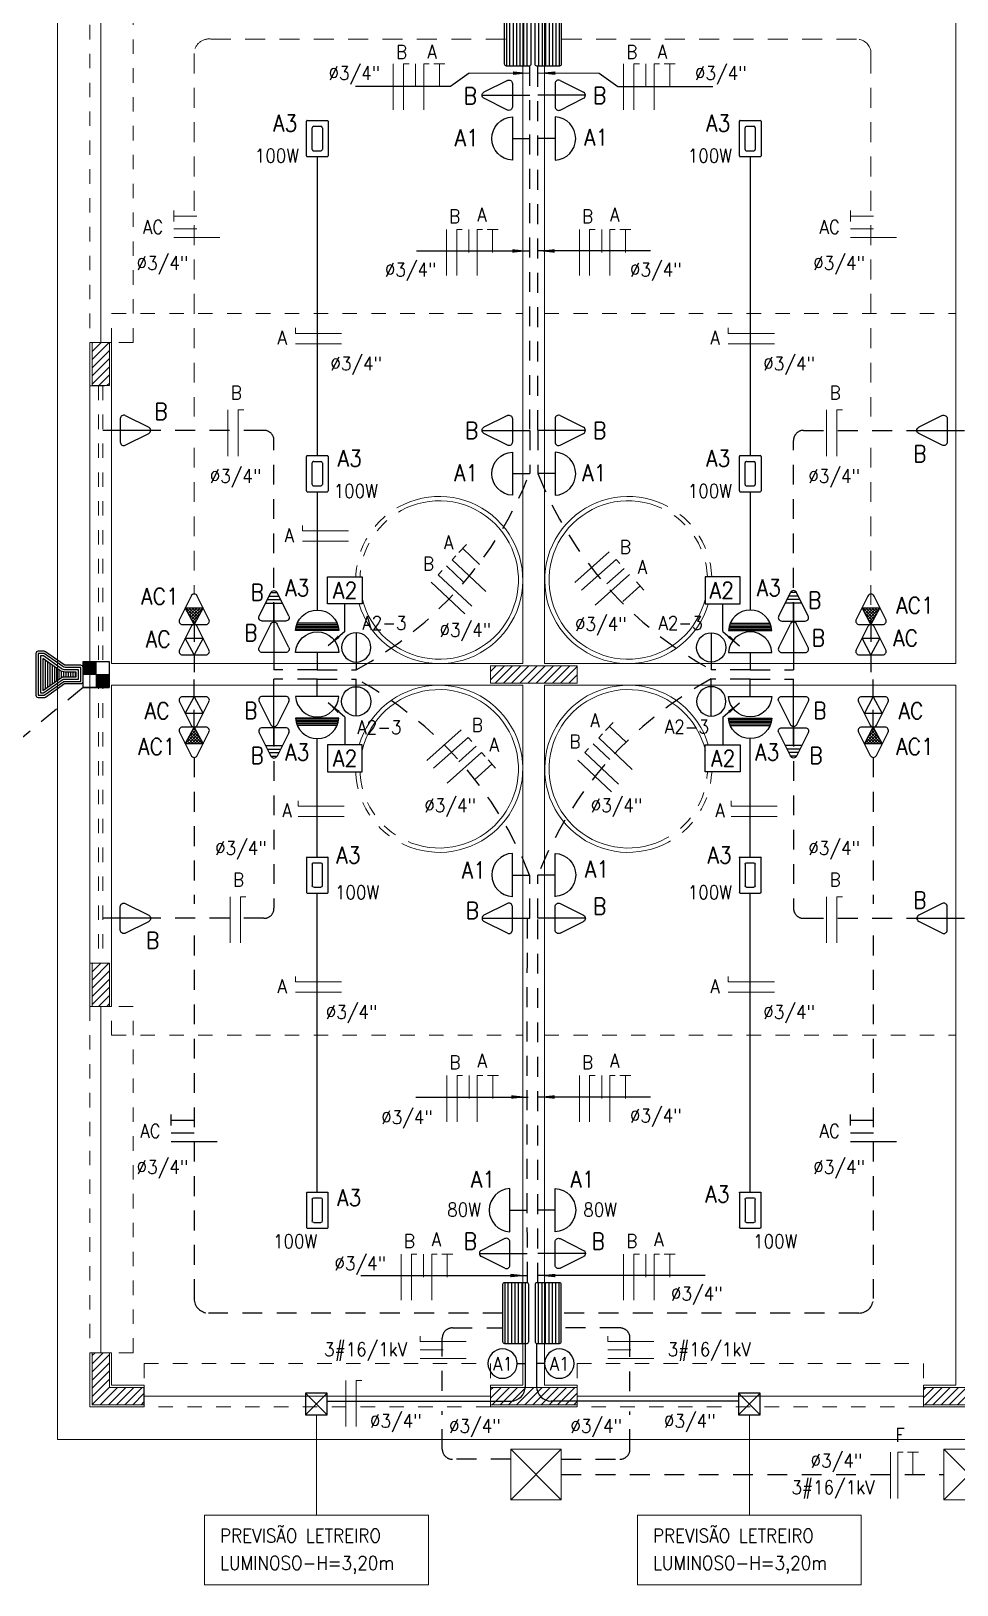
# Model space of a CAD drawing. Header units: inches. Extents: x -0.6 to 46.5, y 585.3 to 612.1.
# Drawn here: x 6.62 to 13.04, y 592.31 to 603.08 of the extents above; entities that cross this region are included whole.
import ezdxf

# ---------------------------------------------------------------- set-up
doc = ezdxf.new("R2010")
doc.units = ezdxf.units.IN
doc.header["$LTSCALE"] = 0.2
doc.header["$MEASUREMENT"] = 0
doc.linetypes.add('ELETRICO', pattern=[0.87, 0.69, -0.18])
doc.linetypes.add('HIDDEN', pattern=[0.375, 0.25, -0.125])
doc.layers.get('0').update_dxf_attribs({"lineweight": 0})
for name, color, linetype in [('ABC', 7, 'Continuous'), ('APISO', 134, 'ELETRICO'), ('ARRETO', 6, 'Continuous'), ('ATETO', 134, 'Continuous'), ('C', 7, 'Continuous'), ('Circuitos', 1, 'Continuous'), ('HATCH', 3, 'Continuous'), ('I', 7, 'Continuous'), ('L', 7, 'Continuous'), ('O', 7, 'Continuous'), ('texto-fiacao', 7, 'Continuous')]:
    doc.layers.add(name, color=color, linetype=linetype)
for name, color, linetype, lineweight in [('ABERTURAS', 5, 'HIDDEN', 0), ('PAREDES', 30, 'Continuous', 0), ('PISOS', 4, 'Continuous', 0)]:
    doc.layers.add(name, color=color, linetype=linetype, lineweight=lineweight)
doc.styles.add('ROMANSP', font='romans.shx', dxfattribs={"width": 0.9})
pattern_1 = [(45, (11.47801, 76.999498), (-0.0282842712, 0.0282842712), [])]

# ---------------------------------------------------------------- blocks, each defined once
blk = doc.blocks.new('*O10')
at = {"layer": 'ABERTURAS', "color": 3, "linetype": 'Continuous', "lineweight": 0}
blk.add_line((-0.075, 0.975), (-0.075, -1.425), dxfattribs=at)
at = {"layer": 'ABERTURAS', "color": 3, "linetype": 'HIDDEN', "lineweight": 0}
blk.add_lwpolyline([(-0.15, 0.975), (-0.15, -1.425), (0.15, -1.425), (0.15, 0.975)], close=True, dxfattribs=at)
blk = doc.blocks.new('*O11')
at = {"layer": 'ABERTURAS', "color": 3, "linetype": 'Continuous', "lineweight": 0}
blk.add_line((-0.075, 1.425), (-0.075, -0.975), dxfattribs=at)
at = {"layer": 'ABERTURAS', "color": 3, "linetype": 'HIDDEN', "lineweight": 0}
blk.add_lwpolyline([(-0.15, 1.425), (-0.15, -0.975), (0.15, -0.975), (0.15, 1.425)], close=True, dxfattribs=at)
blk = doc.blocks.new('*O14')
at = {"layer": 'ABERTURAS', "color": 3, "linetype": 'Continuous', "lineweight": 0}
blk.add_line((1.2, -0.075), (-1.2, -0.075), dxfattribs=at)
at = {"layer": 'ABERTURAS', "color": 3, "linetype": 'HIDDEN', "lineweight": 0}
blk.add_lwpolyline([(1.2, -0.15), (-1.2, -0.15), (-1.2, 0.15), (1.2, 0.15)], close=True, dxfattribs=at)
blk = doc.blocks.new('*O15')
at = {"layer": 'ABERTURAS', "color": 3, "linetype": 'Continuous', "lineweight": 0}
blk.add_line((1.2, -0.075), (-1.2, -0.075), dxfattribs=at)
at = {"layer": 'ABERTURAS', "color": 3, "linetype": 'HIDDEN', "lineweight": 0}
blk.add_lwpolyline([(1.2, -0.15), (-1.2, -0.15), (-1.2, 0.15), (1.2, 0.15)], close=True, dxfattribs=at)
blk = doc.blocks.new('I-D')
at = {"color": 20}
blk.add_line((0, 17), (0, 0), dxfattribs=at)
blk.add_circle((0, 8.5), 8.5, dxfattribs=at)
blk = doc.blocks.new('SETA')
at = {"color": 6}
blk.add_lwpolyline([(0, 0, 0, 2, 0), (9.69, 0, 2, 2, 0)], format="xyseb", dxfattribs=at)
blk = doc.blocks.new('O-ARAND3')
at = {"color": 20}
for p, q in [((-11.86, 9.61), (11.89, 9.61)), ((-11.51, 10.53), (11.54, 10.53)), ((-12.48, 6.26), (12.52, 6.26)), ((-12.43, 6.99), (12.46, 6.99)), ((-12.31, 7.92), (12.32, 7.92)), ((-12.12, 8.68), (12.16, 8.68))]:
    blk.add_line(p, q, dxfattribs=at)
blk.add_arc((0.02, 5.64), 12.52, 2.86598, 177.13402, dxfattribs=at)
blk = doc.blocks.new('O-ARAND')
at = {"color": 20}
for p, q in [((-12.5, 5), (12.5, 5)), ((0, 5), (0, -5))]:
    blk.add_line(p, q, dxfattribs=at)
blk.add_arc((0.02, 4.38), 12.5, 2.86598, 177.13402, dxfattribs=at)
blk = doc.blocks.new('O-2P20')
at = {"color": 20}
for p, q in [((-8.55, 7.89), (-1.79, 21.42)), ((0, 22.53), (0, 5)), ((8.55, 7.89), (1.79, 21.42)), ((-6.76, 5), (6.76, 5)), ((0, 5), (0, -5))]:
    blk.add_line(p, q, dxfattribs=at)
for centre, start, end in [((0, 20.53), 26.56505, 153.43495), ((-6.76, 7), 153.43495, 270), ((6.76, 7), 270, 26.56505)]:
    blk.add_arc(centre, 2, start, end, dxfattribs=at)
blk = doc.blocks.new('O-2P170')
at = {"color": 20}
for p, q in [((-8.55, 7.89), (-1.79, 21.42)), ((2.81, 19.37), (-2.81, 19.37)), ((1.81, 21.37), (-1.81, 21.37)), ((8.55, 7.89), (1.79, 21.42)), ((4.81, 15.37), (-4.81, 15.37)), ((3.81, 17.37), (-3.81, 17.37)), ((0, 15.37), (0, -5)), ((-6.76, 5), (6.76, 5))]:
    blk.add_line(p, q, dxfattribs=at)
for centre, start, end in [((0, 20.53), 26.56505, 153.43495), ((-6.76, 7), 153.43495, 270), ((6.76, 7), 270, 26.56505)]:
    blk.add_arc(centre, 2, start, end, dxfattribs=at)
blk = doc.blocks.new('O-COND-H')
at = {"color": 20}
for p, q in [((-10.41, -5.83), (-10.41, 5.83)), ((-10, 6.25), (10, 6.25)), ((10.41, -5.83), (10.41, 5.83)), ((10, -6.25), (-10, -6.25))]:
    blk.add_line(p, q, dxfattribs=at)
at = {"color": 7}
for p, q in [((-7.08, -2.08), (-7.08, 2.08)), ((-6.25, 2.92), (6.25, 2.92)), ((7.08, -2.08), (7.08, 2.08)), ((6.25, -2.92), (-6.25, -2.92))]:
    blk.add_line(p, q, dxfattribs=at)
at = {"color": 20}
for centre, start, end in [((-10, 5.83), 89.99998, 179.99998), ((10, 5.83), 359.99998, 89.99998), ((-10, -5.83), 179.99998, 269.99998), ((10, -5.83), 269.99998, 359.99998)]:
    blk.add_arc(centre, 0.416, start, end, dxfattribs=at)
at = {"color": 7}
for centre, start, end in [((-6.25, 2.08), 89.99998, 179.99998), ((6.25, 2.08), 0.00002, 89.99998), ((-6.25, -2.08), 179.99998, 269.99998), ((6.25, -2.08), 269.99998, 0.00002)]:
    blk.add_arc(centre, 0.833, start, end, dxfattribs=at)
blk = doc.blocks.new('CX-CD')
at = {"color": 20}
for p, q in [((-17.48, 5.87), (17.48, 5.87)), ((-17.48, 4), (17.48, 4)), ((-17.48, 2), (17.48, 2)), ((-17.48, 0), (17.48, 0)), ((-17.48, -2), (17.48, -2)), ((-17.48, -4), (17.48, -4)), ((-17.48, -6), (17.48, -6))]:
    blk.add_line(p, q, dxfattribs=at)
blk.add_lwpolyline([(-17.48, -7.06), (-17.48, 6.06, -0.414214), (-16.48, 7.06), (16.48, 7.06, -0.414214), (17.48, 6.06), (17.48, -7.06, -0.414214), (16.48, -8.06), (-16.48, -8.06, -0.414214)], format="xyb", close=True, dxfattribs=at)
at = {"color": 1, "style": 'ROMANSP', "flags": 3}
blk.add_attdef('CX', (61.88, -3.2), '', height=11.3, dxfattribs=at)
blk = doc.blocks.new('CX-2X4')
at = {"color": 5}
for p, q in [((6.2475, -6.2475), (-6.2475, 6.2475)), ((-6.2475, -6.2475), (6.2475, 6.2475))]:
    blk.add_line(p, q, dxfattribs=at)
at = {"color": 20}
for p, q in [((-6.2475, 6.2475), (6.2475, 6.2475)), ((-6.2475, -6.2475), (-6.2475, 6.2475)), ((6.2475, 6.2475), (6.2475, -6.2475)), ((6.2475, -6.2475), (-6.2475, -6.2475))]:
    blk.add_line(p, q, dxfattribs=at)
blk = doc.blocks.new('I-S')
at = {"color": 20}
blk.add_circle((0, 8.5), 8.5, dxfattribs=at)
blk = doc.blocks.new('CP-30')
at = {"lineweight": 0}
for p, q in [((-17.5, 17.5), (17.5, -17.5)), ((-17.5, -17.5), (17.5, 17.5))]:
    blk.add_line(p, q, dxfattribs=at)
at = {"color": 5, "lineweight": 0}
blk.add_lwpolyline([(-17.5, -17.5), (-17.5, 17.5), (17.5, 17.5), (17.5, -17.5)], close=True, dxfattribs=at)
blk = doc.blocks.new('L-F5068')
at = {"color": 20}
blk.add_lwpolyline([(6.4, 12.8), (6.4, 1.6, -0.414214), (4.8, 0), (-4.8, 0, -0.414214), (-6.4, 1.6), (-6.4, 12.3, 0.153705), (-6.7, 13.2), (-15.7, 26.1, -0.153705), (-16, 27), (-16, 31.1, -0.414214), (-14.4, 32.7), (14.4, 32.7, -0.414214), (16, 31.1), (16, 27, -0.153705), (15.7, 26.1), (6.4, 12.8)], format="xyb", dxfattribs=at)
for points in [[(4.8, 13.3), (4.8, 1.6, -0.414214), (4.8, 1.6), (-4.8, 1.6, -0.414214), (-4.8, 1.6), (-4.8, 12.3, 0.153705), (-5.4, 14.1), (-14.4, 27, -0.153705), (-14.4, 27), (-14.4, 31.1, -0.414214), (-14.4, 31.1), (14.4, 31.1, -0.414214), (14.4, 31.1), (14.4, 27, -0.153705), (14.4, 27)], [(3.2, 13.8), (3.2, 3.2), (-3.2, 3.2), (-3.2, 12.3, 0.153705), (-4.1, 15.1), (-12.8, 27.5), (-12.8, 29.5), (12.8, 29.5), (12.8, 27.5)], [(1.6, 14.3), (1.6, 4.8), (-1.6, 4.8), (-1.6, 12.3, 0.153705), (-2.8, 16), (-11.1, 27.9), (11.1, 27.9)]]:
    blk.add_lwpolyline(points, format="xyb", close=True, dxfattribs=at)
for points in [[(-10, 26.3), (10, 26.3)], [(-8.9, 24.7), (8.9, 24.7)], [(-7.8, 23.1), (7.8, 23.1)], [(-6.6, 21.5), (6.6, 21.5)], [(-5.5, 19.9), (5.5, 19.9)], [(-4.4, 18.3), (4.4, 18.3)], [(-3.3, 16.7), (3.3, 16.7)], [(-2.3, 15.1), (2.2, 15.1)], [(-1.7, 13.5), (1.6, 13.5)], [(-1.6, 11.9), (1.6, 11.9)], [(-1.6, 10.3), (1.6, 10.3)], [(-1.6, 8.7), (1.6, 8.7)], [(-1.6, 7.1), (1.6, 7.1)], [(-1.6, 5.5), (1.6, 5.5)]]:
    blk.add_lwpolyline(points, dxfattribs=at)
blk = doc.blocks.new('CX-4X4')
at = {"color": 20}
for p, q in [((-7.5, 0), (-7.5, 15)), ((-7.5, 15), (7.5, 15)), ((7.5, 15), (7.5, 0)), ((7.5, 0), (7.5, 15)), ((7.5, 0), (-7.5, 0))]:
    blk.add_line(p, q, dxfattribs=at)
for points in [[(7.27, 7.22), (7.27, 14.72), (-0.23, 7.22), (7.27, 7.22)], [(-0.23, 7.22), (7.27, 7.22), (3.52, 10.97), (7.27, 14.72)], [(-0.23, 7.22), (-0.23, 14.72), (3.52, 10.97), (7.27, 14.72)], [(-7.22, 7.78), (-7.22, 0.28), (0.28, 7.78), (-7.22, 7.78)], [(0.28, 7.78), (-7.22, 7.78), (-3.47, 4.03), (-7.22, 0.28)], [(0.28, 7.78), (0.28, 0.28), (-3.47, 4.03), (-7.22, 0.28)]]:
    blk.add_solid(points)
blk = doc.blocks.new('O-AC20')
at = {"color": 20}
blk.add_line((0, 5), (0, -5), dxfattribs=at)
blk.add_lwpolyline([(6.76, 5, 0.557537), (8.55, 7.89), (1.79, 21.42, 0.618034), (-1.79, 21.42), (-8.55, 7.89, 0.557537), (-6.76, 5)], format="xyb", close=True, dxfattribs=at)
at = {"layer": 'O', "color": 20}
blk.add_lwpolyline([(0, 5), (-5.17, 14.66), (5.17, 14.66)], close=True, dxfattribs=at)
blk = doc.blocks.new('*X45')
at = {"color": 0}
for p, q in [((1683.55, 1517.88), (1677.07, 1524.36)), ((1677.19, 1523.4), (1678.15, 1524.36)), ((1677.81, 1522.25), (1679.92, 1524.36)), ((1682.93, 1516.73), (1678.26, 1521.39)), ((1678.42, 1521.09), (1681.69, 1524.36)), ((1684.17, 1519.03), (1678.84, 1524.36)), ((1679.04, 1519.94), (1683.46, 1524.36)), ((1679.66, 1518.79), (1685.22, 1524.36)), ((1680.27, 1517.64), (1686.99, 1524.36)), ((1682.32, 1515.57), (1680.3, 1517.59)), ((1684.78, 1520.18), (1680.6, 1524.36)), ((1680.89, 1516.49), (1685.01, 1520.61)), ((1681.51, 1515.34), (1682.98, 1516.81)), ((1685.4, 1521.33), (1682.37, 1524.36)), ((1686.01, 1522.48), (1684.14, 1524.36)), ((1686.63, 1523.63), (1685.91, 1524.36))]:
    blk.add_line(p, q, dxfattribs=at)
blk = doc.blocks.new('O-AC170')
at = {"color": 20}
blk.add_line((0, 5), (0, -5), dxfattribs=at)
blk.add_lwpolyline([(6.76, 5, 0.557537), (8.55, 7.89), (1.79, 21.42, 0.618034), (-1.79, 21.42), (-8.55, 7.89, 0.557537), (-6.76, 5)], format="xyb", close=True, dxfattribs=at)
at = {"layer": 'O', "color": 20}
blk.add_lwpolyline([(0, 5), (-5.17, 14.66), (5.17, 14.66)], close=True, dxfattribs=at)
at = {"layer": 'O'}
blk.add_blockref('*X45', (-1681.85, -1509.7), dxfattribs=at)

msp = doc.modelspace()

# ---------------------------------------------------------------- hatches: boundary and pattern name
at = {"layer": 'HATCH', "linetype": 'Continuous', "lineweight": 0}
h = msp.add_hatch(dxfattribs=at)
h.set_pattern_fill('_USER', color=256, scale=0.04, angle=45, style=0, pattern_type=0)
h.set_pattern_definition(pattern_1)
h.paths.add_polyline_path([(7.043, 600.92), (7.043, 600.621), (7.163, 600.621), (7.163, 600.92)])
h.dxf.unprotected_set("ltscale", 0)
h = msp.add_hatch(dxfattribs=at)
h.set_pattern_fill('_USER', color=256, scale=0.04, angle=45, style=0, pattern_type=0)
h.set_pattern_definition(pattern_1)
h.paths.add_polyline_path([(9.803, 598.68), (10.403, 598.68), (10.403, 598.56), (9.803, 598.56)])
h.dxf.unprotected_set("ltscale", 0)
h = msp.add_hatch(dxfattribs=at)
h.set_pattern_fill('_USER', color=256, scale=0.04, angle=45, style=0, pattern_type=0)
h.set_pattern_definition(pattern_1)
h.paths.add_polyline_path([(7.043, 596.32), (7.043, 596.619), (7.163, 596.619), (7.163, 596.32)])
h.dxf.unprotected_set("ltscale", 0)
h = msp.add_hatch(dxfattribs=at)
h.set_pattern_fill('_USER', color=256, scale=0.04, angle=45, style=0, pattern_type=0)
h.set_pattern_definition(pattern_1)
h.paths.add_polyline_path([(7.402, 593.56), (7.043, 593.56), (7.043, 593.92), (7.163, 593.92), (7.163, 593.68), (7.402, 593.68)])
h.dxf.unprotected_set("ltscale", 0)
h = msp.add_hatch(dxfattribs=at)
h.set_pattern_fill('_USER', color=256, scale=0.04, angle=45, style=0, pattern_type=0)
h.set_pattern_definition(pattern_1)
h.paths.add_polyline_path([(9.803, 593.56), (10.403, 593.56), (10.403, 593.68), (9.803, 593.68)])
h.dxf.unprotected_set("ltscale", 0)
h = msp.add_hatch(dxfattribs=at)
h.set_pattern_fill('_USER', color=256, scale=0.04, angle=45, style=0, pattern_type=0)
h.set_pattern_definition(pattern_1)
h.paths.add_polyline_path([(12.803, 593.56), (13.403, 593.56), (13.403, 593.68), (12.803, 593.68)])
h.dxf.unprotected_set("ltscale", 0)

# ---------------------------------------------------------------- linework, layer by layer
at = {"linetype": 'Continuous', "lineweight": 0}
for points in [[(7.043, 600.92), (7.043, 600.621), (7.163, 600.621), (7.163, 600.92)], [(9.803, 598.68), (10.403, 598.68), (10.403, 598.56), (9.803, 598.56)], [(7.043, 596.32), (7.043, 596.619), (7.163, 596.619), (7.163, 596.32)], [(7.402, 593.56), (7.043, 593.56), (7.043, 593.92), (7.163, 593.92), (7.163, 593.68), (7.402, 593.68)], [(9.803, 593.56), (10.403, 593.56), (10.403, 593.68), (9.803, 593.68)], [(12.803, 593.56), (13.403, 593.56), (13.403, 593.68), (12.803, 593.68)]]:
    msp.add_lwpolyline(points, close=True, dxfattribs=at).dxf.unprotected_set("ltscale", 0)
at = {"layer": 'ABERTURAS', "linetype": 'HIDDEN', "lineweight": 0}
for p, q in [((7.028, 600.62), (7.178, 600.62)), ((7.088, 600.62), (7.088, 596.62)), ((7.118, 600.62), (7.118, 596.62)), ((7.028, 596.62), (7.178, 596.62))]:
    msp.add_line(p, q, dxfattribs=at)
at = {"layer": 'APISO', "lineweight": 0}
for p, q in [((9.908, 603.022), (7.867, 603.022)), ((12.34, 603.022), (10.298, 603.022)), ((7.75, 602.922), (7.75, 600.408)), ((12.44, 602.922), (12.44, 600.408)), ((7.75, 600.191), (7.75, 599.176)), ((12.44, 600.191), (12.44, 598.966))]:
    msp.add_line(p, q, dxfattribs=at)
at = {"layer": 'APISO'}
for p, q in [((10.075, 600.311), (10.075, 600.011)), ((10.131, 600.311), (10.131, 600.011)), ((8.873, 598.705), (8.873, 598.652)), ((11.333, 598.705), (11.333, 598.652)), ((8.603, 598.652), (8.303, 598.652)), ((8.603, 598.652), (8.873, 598.652)), ((11.603, 598.652), (11.333, 598.652)), ((11.603, 598.652), (11.903, 598.652)), ((8.603, 598.588), (8.303, 598.588)), ((8.603, 598.588), (8.873, 598.588)), ((8.873, 598.535), (8.873, 598.588)), ((11.603, 598.588), (11.333, 598.588)), ((11.333, 598.535), (11.333, 598.588)), ((11.603, 598.588), (11.903, 598.588)), ((7.75, 598.045), (7.75, 597.03)), ((12.456, 598.045), (12.456, 597.03)), ((10.075, 596.93), (10.075, 597.23)), ((10.131, 596.93), (10.131, 597.23)), ((7.75, 596.81), (7.75, 594.295)), ((12.456, 596.81), (12.456, 594.295)), ((9.888, 594.195), (7.85, 594.195)), ((12.356, 594.195), (10.294, 594.195)), ((10.294, 593.077), (12.944, 593.077))]:
    msp.add_line(p, q, dxfattribs=at)
for points in [[(8.303, 598.983), (8.303, 600.241, 0.414214), (8.233, 600.311), (7.448, 600.311)], [(11.903, 598.983), (11.903, 600.241, -0.414214), (11.973, 600.311), (12.758, 600.311)], [(8.303, 598.258), (8.303, 597, -0.414214), (8.233, 596.93), (7.448, 596.93)], [(11.903, 598.258), (11.903, 597, 0.414214), (11.973, 596.93), (12.758, 596.93)], [(9.469, 593.656), (9.469, 594.022, -0.414214), (9.539, 594.092), (9.888, 594.092)], [(10.77, 593.653), (10.77, 594.022, 0.414214), (10.7, 594.092), (10.294, 594.092)], [(9.944, 593.182), (9.539, 593.182, -0.414214), (9.469, 593.252), (9.469, 593.516, -0.414214)], [(10.294, 593.182), (10.7, 593.182, 0.414214), (10.77, 593.252), (10.77, 593.513, 0.414214)]]:
    msp.add_lwpolyline(points, format="xyb", dxfattribs=at)
msp.add_lwpolyline([(6.98, 598.53), (4.204, 596.24)], dxfattribs=at)
at = {"layer": 'APISO', "lineweight": 0}
for centre, radius, start, end in [((7.852, 602.921), 0.102, 81.8724, 179.5941), ((12.34, 602.922), 0.1, 360, 90)]:
    msp.add_arc(centre, radius, start, end, dxfattribs=at)
at = {"layer": 'APISO'}
for centre, radius, start, end in [((1652.172, 601.574), 1642.098, 179.95596, 180.04404), ((-1631.966, 601.574), 1642.098, 359.95596, 0.04404), ((7.602, 600.987), 2.658, 298.5567, 338.4639), ((12.604, 600.987), 2.658, 201.5361, 241.4433), ((7.602, 596.254), 2.658, 21.5361, 61.4433), ((12.604, 596.254), 2.658, 118.5567, 158.4639), ((1652.154, 595.667), 1642.098, 179.95596, 180.04404), ((-1631.966, 595.667), 1642.098, 359.95596, 0.04404), ((7.85, 594.295), 0.1, 180, 270), ((12.356, 594.295), 0.1, 270, 0)]:
    msp.add_arc(centre, radius, start, end, dxfattribs=at)
at = {"layer": 'ARRETO'}
for p, q in [((9.526, 602.694), (8.868, 602.694)), ((9.656, 602.786), (9.526, 602.694)), ((10.556, 602.786), (10.686, 602.694)), ((10.686, 602.694), (11.343, 602.694)), ((9.291, 601.554), (10.071, 601.554)), ((10.911, 601.554), (10.131, 601.554)), ((8.793, 598.918), (8.793, 599.108)), ((11.413, 598.918), (11.413, 599.108)), ((8.793, 598.918), (8.678, 598.818)), ((11.413, 598.918), (11.529, 598.818)), ((8.793, 598.323), (8.678, 598.423)), ((11.413, 598.323), (11.529, 598.423)), ((8.793, 598.323), (8.793, 598.133)), ((11.413, 598.323), (11.413, 598.133)), ((9.285, 595.692), (10.064, 595.692)), ((10.911, 595.692), (10.131, 595.692)), ((8.904, 594.455), (10.058, 594.455)), ((11.291, 594.455), (10.137, 594.455))]:
    msp.add_line(p, q, dxfattribs=at)
at = {"layer": 'ARRETO', "lineweight": 0}
for p, q in [((9.656, 602.786), (10.075, 602.786)), ((10.556, 602.786), (10.137, 602.786)), ((8.597, 593.49), (8.597, 592.795)), ((11.597, 593.49), (11.597, 592.795))]:
    msp.add_line(p, q, dxfattribs=at)
at = {"layer": 'ARRETO'}
for points in [[(8.914, 599.297), (8.914, 599.108), (8.673, 599.108), (8.673, 599.297)], [(11.292, 599.297), (11.292, 599.108), (11.533, 599.108), (11.533, 599.297)], [(8.914, 597.944), (8.914, 598.133), (8.673, 598.133), (8.673, 597.944)], [(11.292, 597.944), (11.292, 598.133), (11.533, 598.133), (11.533, 597.944)]]:
    msp.add_lwpolyline(points, close=True, dxfattribs=at)
at = {"layer": 'ARRETO', "lineweight": 0}
for points in [[(7.821, 592.311), (7.821, 592.795), (9.373, 592.795), (9.373, 592.311)], [(10.821, 592.311), (10.821, 592.795), (12.373, 592.795), (12.373, 592.311)]]:
    msp.add_lwpolyline(points, close=True, dxfattribs=at)
at = {"layer": 'ATETO'}
for p, q in [((10.044, 593.986), (10.044, 593.685)), ((10.123, 593.986), (10.123, 593.685)), ((8.672, 593.585), (9.944, 593.585)), ((11.522, 593.585), (10.223, 593.585))]:
    msp.add_line(p, q, dxfattribs=at)
for points in [[(8.603, 602.208), (8.603, 600.136)], [(11.603, 602.208), (11.603, 600.136)], [(8.603, 599.886), (8.603, 599.066)], [(11.603, 599.886), (11.603, 599.066)], [(8.603, 597.355), (8.603, 598.175)], [(11.603, 597.355), (11.603, 598.175)], [(8.603, 595.033), (8.603, 597.105)], [(11.603, 595.033), (11.603, 597.105)], [(9.989, 593.845), (10.044, 593.845)], [(10.178, 593.845), (10.123, 593.845)]]:
    msp.add_lwpolyline(points, dxfattribs=at)
for centre, start, end in [((9.944, 593.685), 270, 0), ((10.223, 593.685), 180, 270)]:
    msp.add_arc(centre, 0.1, start, end, dxfattribs=at)
at = {"layer": 'Circuitos', "lineweight": 0}
for p, q in [((9.129, 602.851), (9.129, 602.531)), ((9.201, 602.851), (9.239, 602.851)), ((9.201, 602.851), (9.201, 602.531)), ((9.284, 602.851), (9.284, 602.691)), ((9.341, 602.851), (9.379, 602.851)), ((9.341, 602.851), (9.341, 602.531)), ((9.411, 602.851), (9.487, 602.851)), ((9.449, 602.851), (9.449, 602.691)), ((10.725, 602.851), (10.725, 602.531)), ((10.797, 602.851), (10.797, 602.531)), ((10.797, 602.851), (10.835, 602.851)), ((10.88, 602.851), (10.88, 602.691)), ((10.937, 602.851), (10.975, 602.851)), ((10.937, 602.851), (10.937, 602.531)), ((11.006, 602.851), (11.083, 602.851)), ((11.045, 602.851), (11.045, 602.691)), ((7.608, 601.757), (7.608, 601.834)), ((12.297, 601.757), (12.297, 601.834)), ((7.608, 601.795), (7.768, 601.795)), ((12.297, 601.795), (12.457, 601.795)), ((7.608, 601.707), (7.768, 601.707)), ((7.608, 601.647), (7.928, 601.647)), ((9.499, 601.703), (9.499, 601.383)), ((9.57, 601.703), (9.608, 601.703)), ((9.57, 601.703), (9.57, 601.383)), ((9.654, 601.703), (9.654, 601.543)), ((9.71, 601.703), (9.748, 601.703)), ((9.71, 601.703), (9.71, 601.383)), ((9.78, 601.703), (9.856, 601.703)), ((9.818, 601.703), (9.818, 601.543)), ((10.419, 601.703), (10.419, 601.383)), ((10.49, 601.703), (10.528, 601.703)), ((10.49, 601.703), (10.49, 601.383)), ((10.574, 601.703), (10.574, 601.543)), ((10.63, 601.703), (10.668, 601.703)), ((10.63, 601.703), (10.63, 601.383)), ((10.7, 601.703), (10.776, 601.703)), ((10.738, 601.703), (10.738, 601.543)), ((12.297, 601.707), (12.457, 601.707)), ((12.297, 601.647), (12.617, 601.647)), ((8.451, 600.982), (8.451, 601.021)), ((8.451, 600.982), (8.771, 600.982)), ((11.451, 600.982), (11.451, 601.021)), ((11.451, 600.982), (11.771, 600.982)), ((8.451, 600.911), (8.771, 600.911)), ((11.451, 600.911), (11.771, 600.911)), ((7.984, 600.453), (7.984, 600.133)), ((8.055, 600.453), (8.093, 600.453)), ((8.055, 600.453), (8.055, 600.133)), ((12.132, 600.453), (12.132, 600.133)), ((12.204, 600.453), (12.204, 600.133)), ((12.204, 600.453), (12.242, 600.453)), ((8.5, 599.614), (8.5, 599.652)), ((8.5, 599.614), (8.82, 599.614)), ((8.5, 599.543), (8.82, 599.543)), ((9.585, 599.464), (9.637, 599.519)), ((9.611, 599.492), (9.728, 599.382)), ((10.626, 599.47), (10.388, 599.257)), ((9.499, 599.372), (9.615, 599.262)), ((9.537, 599.413), (9.563, 599.441)), ((9.537, 599.413), (9.771, 599.194)), ((10.674, 599.417), (10.435, 599.204)), ((10.73, 599.355), (10.61, 599.248)), ((10.674, 599.417), (10.699, 599.389)), ((9.393, 599.259), (9.626, 599.04)), ((9.441, 599.311), (9.468, 599.339)), ((9.441, 599.311), (9.675, 599.092)), ((10.767, 599.313), (10.529, 599.099)), ((10.814, 599.261), (10.865, 599.204)), ((10.839, 599.232), (10.72, 599.126)), ((10.6, 598.231), (10.653, 598.287)), ((9.6, 598.237), (9.362, 598.024)), ((9.648, 598.184), (9.409, 597.971)), ((9.648, 598.184), (9.673, 598.156)), ((10.553, 598.18), (10.579, 598.208)), ((10.553, 598.18), (10.786, 597.961)), ((10.627, 598.259), (10.743, 598.15)), ((9.741, 598.08), (9.503, 597.867)), ((9.704, 598.122), (9.584, 598.015)), ((9.741, 598.08), (9.767, 598.051)), ((10.457, 598.078), (10.483, 598.106)), ((10.457, 598.078), (10.69, 597.859)), ((10.514, 598.139), (10.631, 598.03)), ((9.813, 597.999), (9.694, 597.893)), ((9.788, 598.028), (9.839, 597.971)), ((10.408, 598.026), (10.641, 597.807)), ((8.47, 597.707), (8.47, 597.745)), ((11.47, 597.707), (11.47, 597.745)), ((8.47, 597.707), (8.79, 597.707)), ((8.47, 597.636), (8.79, 597.636)), ((11.47, 597.707), (11.79, 597.707)), ((11.47, 597.636), (11.79, 597.636)), ((7.999, 597.08), (7.999, 596.76)), ((8.07, 597.08), (8.07, 596.76)), ((8.07, 597.08), (8.108, 597.08)), ((12.132, 597.08), (12.132, 596.76)), ((12.204, 597.08), (12.204, 596.76)), ((12.204, 597.08), (12.242, 597.08)), ((8.451, 596.489), (8.451, 596.527)), ((8.451, 596.489), (8.771, 596.489)), ((11.451, 596.489), (11.451, 596.527)), ((11.451, 596.489), (11.771, 596.489)), ((8.451, 596.418), (8.771, 596.418)), ((11.451, 596.418), (11.771, 596.418)), ((9.501, 595.841), (9.501, 595.521)), ((9.572, 595.841), (9.61, 595.841)), ((9.572, 595.841), (9.572, 595.521)), ((9.656, 595.841), (9.656, 595.681)), ((9.712, 595.841), (9.75, 595.841)), ((9.712, 595.841), (9.712, 595.521)), ((9.782, 595.841), (9.858, 595.841)), ((9.82, 595.841), (9.82, 595.681)), ((10.419, 595.841), (10.419, 595.521)), ((10.49, 595.841), (10.49, 595.521)), ((10.49, 595.841), (10.528, 595.841)), ((10.574, 595.841), (10.574, 595.681)), ((10.63, 595.841), (10.63, 595.521)), ((10.63, 595.841), (10.668, 595.841)), ((10.7, 595.841), (10.776, 595.841)), ((10.738, 595.841), (10.738, 595.681)), ((9.184, 594.604), (9.184, 594.284)), ((9.256, 594.604), (9.256, 594.284)), ((9.256, 594.604), (9.294, 594.604)), ((9.339, 594.604), (9.339, 594.444)), ((9.396, 594.604), (9.434, 594.604)), ((9.396, 594.604), (9.396, 594.284)), ((9.466, 594.604), (9.542, 594.604)), ((9.504, 594.604), (9.504, 594.444)), ((10.725, 594.604), (10.725, 594.284)), ((10.797, 594.604), (10.835, 594.604)), ((10.797, 594.604), (10.797, 594.284)), ((10.88, 594.604), (10.88, 594.444)), ((10.937, 594.604), (10.975, 594.604)), ((10.937, 594.604), (10.937, 594.284)), ((11.006, 594.604), (11.083, 594.604)), ((11.045, 594.604), (11.045, 594.444)), ((9.315, 593.997), (9.315, 594.035)), ((9.315, 593.997), (9.635, 593.997)), ((10.616, 593.997), (10.616, 594.035)), ((10.616, 593.997), (10.936, 593.997)), ((9.315, 593.94), (9.475, 593.94)), ((9.315, 593.881), (9.635, 593.881)), ((10.616, 593.94), (10.776, 593.94)), ((10.616, 593.881), (10.936, 593.881)), ((8.801, 593.728), (8.801, 593.408)), ((8.873, 593.728), (8.873, 593.408)), ((8.873, 593.728), (8.911, 593.728)), ((12.575, 593.231), (12.575, 592.911)), ((12.626, 593.231), (12.626, 592.911)), ((12.626, 593.231), (12.664, 593.231)), ((12.693, 593.231), (12.769, 593.231)), ((12.731, 593.231), (12.731, 593.071))]:
    msp.add_line(p, q, dxfattribs=at)
at = {"layer": 'Circuitos'}
for p, q in [((7.59, 595.494), (7.59, 595.57)), ((7.59, 595.532), (7.75, 595.532)), ((12.297, 595.494), (12.297, 595.57)), ((12.297, 595.532), (12.457, 595.532)), ((7.59, 595.444), (7.75, 595.444)), ((7.59, 595.384), (7.91, 595.384)), ((12.297, 595.444), (12.457, 595.444)), ((12.297, 595.384), (12.617, 595.384))]:
    msp.add_line(p, q, dxfattribs=at)
at = {"layer": 'PAREDES', "lineweight": 0}
for p, q in [((10.028, 603.545), (10.028, 598.695)), ((10.178, 603.545), (10.178, 598.695)), ((13.028, 603.545), (13.028, 598.695)), ((7.178, 598.695), (10.028, 598.695)), ((10.178, 598.695), (13.028, 598.695)), ((7.178, 598.545), (10.028, 598.545)), ((10.028, 598.545), (10.028, 593.695)), ((10.178, 598.545), (10.178, 593.695)), ((10.178, 598.545), (13.028, 598.545)), ((13.028, 598.545), (13.028, 593.695)), ((7.028, 593.92), (7.028, 593.545)), ((7.028, 593.92), (7.178, 593.92)), ((7.178, 593.92), (7.178, 593.695)), ((7.178, 593.695), (7.403, 593.695)), ((7.403, 593.545), (7.403, 593.695)), ((9.803, 593.545), (9.803, 593.695)), ((9.803, 593.695), (10.028, 593.695)), ((10.403, 593.695), (10.178, 593.695)), ((10.403, 593.545), (10.403, 593.695)), ((12.803, 593.545), (12.803, 593.695)), ((13.028, 593.695), (12.803, 593.695)), ((7.028, 593.545), (7.403, 593.545)), ((10.403, 593.545), (9.803, 593.545)), ((13.403, 593.545), (12.803, 593.545))]:
    msp.add_line(p, q, dxfattribs=at)
at = {"layer": 'PAREDES', "linetype": 'HIDDEN', "lineweight": 0}
for p, q in [((7.178, 600.92), (7.178, 601.12)), ((7.178, 601.12), (10.028, 601.12)), ((10.178, 601.12), (13.028, 601.12)), ((9.448, 598.695), (8.869, 598.695)), ((10.758, 598.695), (11.337, 598.695)), ((9.448, 598.545), (8.869, 598.545)), ((10.758, 598.545), (11.337, 598.545)), ((7.178, 596.12), (7.178, 596.32)), ((7.178, 596.12), (10.028, 596.12)), ((10.178, 596.12), (13.028, 596.12))]:
    msp.add_line(p, q, dxfattribs=at)
at = {"layer": 'PAREDES', "linetype": 'Continuous', "lineweight": 0}
for p, q in [((7.028, 600.92), (7.178, 600.92)), ((7.028, 600.92), (7.028, 596.32)), ((7.178, 600.92), (7.178, 598.695)), ((7.178, 598.545), (7.178, 596.32)), ((7.178, 596.32), (7.028, 596.32))]:
    msp.add_line(p, q, dxfattribs=at)
at = {"layer": 'PAREDES', "linetype": 'HIDDEN', "lineweight": 0}
for centre, radius, start, end in [((9.448, 599.274), 0.579, 110.4894, 176.0143), ((9.448, 599.274), 0.549, 110.3786, 175.7967), ((10.758, 599.274), 0.549, 2.3827, 69.6214), ((10.758, 599.274), 0.579, 2.2596, 69.5106), ((9.448, 597.966), 0.579, 183.9857, 249.5106), ((9.448, 597.966), 0.549, 184.2033, 249.6214), ((10.758, 597.966), 0.549, 290.3786, 355.7967), ((10.758, 597.966), 0.579, 290.4894, 356.0143)]:
    msp.add_arc(centre, radius, start, end, dxfattribs=at)
at = {"layer": 'PAREDES', "linetype": 'Continuous', "lineweight": 0}
for centre, radius, start, end in [((9.448, 599.274), 0.579, 196.6837, 110.4894), ((9.448, 599.274), 0.549, 193.3336, 110.3786), ((10.758, 599.274), 0.579, 69.5106, 343.3163), ((10.758, 599.274), 0.549, 69.6214, 346.6664), ((9.448, 599.274), 0.579, 176.0143, 177.7404), ((9.448, 599.274), 0.549, 175.7967, 177.6173), ((9.448, 597.966), 0.579, 249.5106, 163.3163), ((9.448, 597.966), 0.549, 249.6214, 166.6664), ((10.758, 597.966), 0.579, 16.6837, 290.4894), ((10.758, 597.966), 0.549, 13.3336, 290.3786), ((9.448, 597.966), 0.579, 182.2596, 183.9857), ((9.448, 597.966), 0.549, 182.3827, 184.2033), ((10.758, 597.966), 0.549, 355.7967, 357.6173), ((10.758, 597.966), 0.579, 356.0143, 357.7404)]:
    msp.add_arc(centre, radius, start, end, dxfattribs=at)
at = {"layer": 'PISOS', "linetype": 'Continuous', "lineweight": 0}
msp.add_lwpolyline([(6.803, 593.32), (19.403, 593.32), (19.403, 603.92), (6.803, 603.92)], close=True, dxfattribs=at)

# ---------------------------------------------------------------- block references
at = {"layer": 'ABERTURAS', "linetype": 'HIDDEN', "lineweight": 0}
for name, p in [('*O10', (7.178, 602.345)), ('*O14', (8.603, 593.695)), ('*O15', (11.603, 593.695))]:
    msp.add_blockref(name, p, dxfattribs=at)
at = {"layer": 'ABERTURAS', "color": 5, "linetype": 'HIDDEN', "lineweight": 0}
msp.add_blockref('*O11', (7.178, 594.895), dxfattribs=at)
at = {"layer": 'C'}
for name, p, xscale, yscale, zscale, rotation in [('CX-CD', (9.986, 603.045), 0.01199999999999818, 0.01199999999999818, 0.012, 90), ('CX-CD', (10.209, 603.045), 0.01199999999999818, 0.01199999999999818, 0.012, 270), ('CX-4X4', (6.98, 598.62), 0.01199999999999818, 0.01199999999999818, 0.012, 270), ('CX-CD', (9.972, 594.195), -0.01199999999999818, 0.01199999999999818, 0.012, 90), ('CX-CD', (10.209, 594.195), -0.01199999999999818, 0.01199999999999818, 0.012, 270), ('CX-2X4', (8.597, 593.565), -0.01199999999999818, 0.01199999999999818, 0.012, 180), ('CX-2X4', (11.597, 593.565), -0.01199999999999818, 0.01199999999999818, 0.012, 180), ('CP-30', (10.119, 593.077), -0.01, 0.01, 0.01, 180), ('CP-30', (13.119, 593.077), -0.01, 0.01, 0.01, 180)]:
    msp.add_blockref(name, p, dxfattribs=dict(at, xscale=xscale, yscale=yscale, zscale=zscale, rotation=rotation))
at = {"layer": 'I', "yscale": 0.01199999999999818, "zscale": 0.012}
for p, xscale in [((8.873, 598.705), -0.01199999999999818), ((11.333, 598.705), 0.01199999999999818)]:
    msp.add_blockref('I-D', p, dxfattribs=dict(at, xscale=xscale))
for name, p, xscale, rotation in [('I-D', (8.873, 598.535), 0.01199999999999818, 180), ('I-D', (11.333, 598.535), -0.01199999999999818, 180), ('I-S', (9.785, 593.845), -0.01199999999999818, 270), ('I-S', (10.178, 593.845), -0.01199999999999818, 270)]:
    msp.add_blockref(name, p, dxfattribs=dict(at, xscale=xscale, rotation=rotation))
at = {"layer": 'L', "xscale": -0.01, "yscale": 0.01, "zscale": 0.01, "rotation": 90}
msp.add_blockref('L-F5068', (6.98, 598.62), dxfattribs=at)
at = {"layer": 'O', "yscale": 0.01199999999999818, "zscale": 0.012}
for name, p, xscale, rotation in [('O-2P20', (10.015, 602.633), -0.01199999999999818, 90), ('O-2P20', (10.191, 602.633), 0.01199999999999818, 270), ('O-ARAND', (10.015, 602.333), -0.01199999999999818, 90), ('O-ARAND', (10.191, 602.333), 0.01199999999999818, 270), ('O-COND-H', (8.603, 602.333), 0.01199999999999818, 270), ('O-COND-H', (11.603, 602.333), 0.01199999999999818, 270), ('O-2P20', (7.178, 600.311), 0.01199999999999818, 270), ('O-2P20', (10.015, 600.311), -0.01199999999999818, 90), ('O-2P20', (10.191, 600.311), 0.01199999999999818, 270), ('O-2P20', (13.028, 600.311), -0.01199999999999818, 90), ('O-COND-H', (8.603, 600.011), 0.01199999999999818, 270), ('O-ARAND', (10.015, 600.011), -0.01199999999999818, 90), ('O-ARAND', (10.191, 600.011), 0.01199999999999818, 270), ('O-COND-H', (11.603, 600.011), 0.01199999999999818, 270), ('O-2P20', (8.303, 598.528), 0.01199999999999818, 180), ('O-ARAND', (8.603, 598.528), 0.01199999999999818, 180), ('O-ARAND', (11.603, 598.528), -0.01199999999999818, 180), ('O-2P20', (11.903, 598.528), -0.01199999999999818, 180), ('O-AC170', (7.75, 598.315), 0.01199999999999818, 180), ('O-2P170', (8.303, 598.311), 0.01199999999999818, 180), ('O-ARAND3', (8.603, 598.393), 0.01199999999999818, 180), ('O-ARAND3', (11.603, 598.393), -0.01199999999999818, 180), ('O-2P170', (11.903, 598.311), -0.01199999999999818, 180), ('O-AC170', (12.456, 598.315), 0.01199999999999818, 180), ('O-COND-H', (8.603, 597.23), -0.01199999999999818, 270), ('O-ARAND', (10.015, 597.23), 0.01199999999999818, 90), ('O-ARAND', (10.191, 597.23), -0.01199999999999818, 270), ('O-COND-H', (11.603, 597.23), -0.01199999999999818, 270), ('O-2P20', (7.178, 596.93), -0.01199999999999818, 270), ('O-2P20', (10.015, 596.93), 0.01199999999999818, 90), ('O-2P20', (10.191, 596.93), -0.01199999999999818, 270), ('O-2P20', (13.028, 596.93), 0.01199999999999818, 90), ('O-ARAND', (9.997, 594.908), 0.01199999999999818, 90), ('O-ARAND', (10.191, 594.908), -0.01199999999999818, 270), ('O-COND-H', (8.603, 594.908), -0.01199999999999818, 270), ('O-COND-H', (11.603, 594.908), -0.01199999999999818, 270), ('O-2P20', (9.997, 594.608), 0.01199999999999818, 90), ('O-2P20', (10.191, 594.608), -0.01199999999999818, 270)]:
    msp.add_blockref(name, p, dxfattribs=dict(at, xscale=xscale, rotation=rotation))
for name, p, xscale in [('O-AC170', (7.75, 598.906), 0.01199999999999818), ('O-2P170', (8.303, 598.93), -0.01199999999999818), ('O-2P170', (11.903, 598.93), 0.01199999999999818), ('O-AC170', (12.44, 598.906), 0.01199999999999818), ('O-ARAND3', (8.603, 598.848), -0.01199999999999818), ('O-ARAND3', (11.603, 598.848), 0.01199999999999818), ('O-2P20', (8.303, 598.712), -0.01199999999999818), ('O-2P20', (11.903, 598.712), 0.01199999999999818), ('O-ARAND', (8.603, 598.712), -0.01199999999999818), ('O-ARAND', (11.603, 598.712), 0.01199999999999818)]:
    msp.add_blockref(name, p, dxfattribs=dict(at, xscale=xscale))
at = {"layer": 'texto-fiacao', "lineweight": 0, "yscale": 0.01199999999999818, "zscale": 0.012}
for name, p, xscale in [('SETA', (10.075, 602.786), -0.01199999999999818), ('SETA', (10.137, 602.786), 0.01199999999999818), ('O-AC20', (7.75, 598.695), 0.01199999999999818), ('O-AC20', (12.44, 598.695), 0.01199999999999818)]:
    msp.add_blockref(name, p, dxfattribs=dict(at, xscale=xscale))
at = {"layer": 'texto-fiacao', "yscale": 0.01199999999999818, "zscale": 0.012}
for p, xscale in [((10.071, 601.554), -0.01199999999999818), ((10.131, 601.554), 0.01199999999999818)]:
    msp.add_blockref('SETA', p, dxfattribs=dict(at, xscale=xscale))
at = {"layer": 'texto-fiacao'}
for p, xscale, yscale, zscale, rotation in [((8.678, 598.818), -0.01, 0.01, 0.01, 220.9048646310808), ((11.529, 598.818), 0.01, 0.01, 0.01, 139.0951353689192), ((8.678, 598.423), 0.01, 0.01, 0.01, 319.0951353689191), ((11.529, 598.423), -0.01, 0.01, 0.01, 40.90486463108083), ((10.064, 595.692), 0.01199999999999818, 0.01199999999999818, 0.012, 180), ((10.131, 595.692), -0.01199999999999818, 0.01199999999999818, 0.012, 180), ((10.058, 594.455), 0.01199999999999818, 0.01199999999999818, 0.012, 180), ((10.137, 594.455), -0.01199999999999818, 0.01199999999999818, 0.012, 180)]:
    msp.add_blockref('SETA', p, dxfattribs=dict(at, xscale=xscale, yscale=yscale, zscale=zscale, rotation=rotation))
at = {"layer": 'texto-fiacao', "lineweight": 0, "xscale": 0.01199999999999818, "yscale": 0.01199999999999818, "zscale": 0.012, "rotation": 180}
for p in [(7.75, 598.525), (12.456, 598.525)]:
    msp.add_blockref('O-AC20', p, dxfattribs=at)

# ---------------------------------------------------------------- texts
at = {"layer": 'ABC', "style": 'ROMANSP', "width": 0.9}
for p in [(7.382, 599.104), (12.615, 599.041), (7.361, 598.063), (12.615, 598.063)]:
    msp.add_text('AC1', height=0.1147, dxfattribs=at).set_placement(p)
at = {"layer": 'texto-fiacao', "lineweight": 0, "style": 'ROMANSP', "width": 0.9}
for s, height, p in [('B', 0.0945, (9.148, 602.886)), ('A', 0.0945, (9.366, 602.887)), ('B', 0.0945, (10.744, 602.886)), ('A', 0.0945, (10.962, 602.887)), ('Ø3/4"', 0.0945, (8.681, 602.739)), ('Ø3/4"', 0.0945, (11.22, 602.739)), ('A3', 0.1147, (8.297, 602.382)), ('A3', 0.1147, (11.297, 602.382)), ('100W', 0.0945, (8.17, 602.166)), ('100W', 0.0945, (11.17, 602.166)), ('B', 0.0945, (9.517, 601.747)), ('A', 0.0945, (9.711, 601.758)), ('B', 0.0945, (10.437, 601.747)), ('A', 0.0945, (10.631, 601.758)), ('AC', 0.0945, (7.394, 601.672)), ('AC', 0.0945, (12.083, 601.672)), ('Ø3/4"', 0.0945, (7.351, 601.423)), ('Ø3/4"', 0.0945, (12.04, 601.423)), ('Ø3/4"', 0.0945, (9.071, 601.378)), ('Ø3/4"', 0.0945, (10.77, 601.378)), ('A', 0.0945, (8.327, 600.906)), ('A', 0.0945, (11.327, 600.906)), ('Ø3/4"', 0.0945, (8.694, 600.727)), ('Ø3/4"', 0.0945, (11.694, 600.727)), ('B', 0.0945, (8.004, 600.524)), ('B', 0.0945, (12.153, 600.524)), ('A3', 0.1147, (8.744, 600.06)), ('A3', 0.1147, (11.297, 600.06)), ('Ø3/4"', 0.0945, (7.858, 599.947)), ('Ø3/4"', 0.0945, (12.006, 599.947)), ('100W', 0.0945, (8.716, 599.844)), ('100W', 0.0945, (11.17, 599.844)), ('A', 0.0945, (8.376, 599.537)), ('A', 0.0945, (9.48, 599.487)), ('B', 0.0945, (10.7, 599.456)), ('B', 0.0945, (9.335, 599.34)), ('A', 0.0945, (10.823, 599.318)), ('Ø3/4"', 0.0945, (10.389, 598.922)), ('AC', 0.1147, (7.414, 598.807)), ('Ø3/4"', 0.0945, (9.45, 598.881)), ('AC', 0.1147, (12.594, 598.815)), ('AC', 0.1147, (7.407, 598.311)), ('AC', 0.1147, (12.631, 598.311)), ('A', 0.0945, (8.361, 597.63)), ('A', 0.0945, (11.361, 597.63)), ('Ø3/4"', 0.0945, (8.968, 593.401)), ('Ø3/4"', 0.0945, (9.516, 593.366)), ('Ø3/4"', 0.0945, (10.357, 593.366)), ('Ø3/4"', 0.0945, (11.005, 593.401)), ('F', 0.0945, (12.608, 593.303)), ('3#16/1kV', 0.0945, (11.889, 592.941))]:
    msp.add_text(s, height=height, dxfattribs=at).set_placement(p)
at = {"layer": 'texto-fiacao', "style": 'ROMANSP', "width": 0.9}
for s, height, p in [('B', 0.115, (10.514, 602.574)), ('B', 0.115, (9.618, 602.571)), ('A1', 0.1147, (9.555, 602.281)), ('A1', 0.1147, (10.452, 602.284)), ('B', 0.115, (7.474, 600.385)), ('B', 0.115, (9.626, 600.253)), ('B', 0.115, (10.514, 600.253)), ('B', 0.115, (12.732, 600.091)), ('A1', 0.1147, (9.551, 599.959)), ('A1', 0.1147, (10.439, 599.959)), ('B', 0.115, (8.14, 599.131)), ('A3', 0.1147, (8.381, 599.163)), ('A2', 0.1147, (8.712, 599.145)), ('A2', 0.1147, (11.322, 599.145)), ('A3', 0.1147, (11.648, 599.163)), ('B', 0.115, (12.004, 599.077)), ('B', 0.115, (8.096, 598.851)), ('A2-3', 0.0945, (8.915, 598.93)), ('A2-3', 0.0945, (10.967, 598.93)), ('B', 0.115, (12.029, 598.816)), ('B', 0.115, (8.096, 598.312)), ('B', 0.115, (12.039, 598.312)), ('A2-3', 0.0945, (8.88, 598.207)), ('B', 0.0945, (9.674, 598.223)), ('A', 0.0945, (10.495, 598.254)), ('A2-3', 0.0945, (11.011, 598.21)), ('A', 0.0945, (9.796, 598.085)), ('B', 0.0945, (10.351, 598.108)), ('B', 0.115, (8.14, 598.001)), ('A3', 0.1147, (8.381, 598.024)), ('A2', 0.1147, (8.712, 597.981)), ('A2', 0.1147, (11.332, 597.981)), ('A3', 0.1147, (11.637, 598.024)), ('B', 0.115, (12.013, 598.001)), ('Ø3/4"', 0.0945, (9.345, 597.665)), ('Ø3/4"', 0.0945, (10.498, 597.665)), ('Ø3/4"', 0.0945, (7.895, 597.37)), ('A3', 0.1147, (8.735, 597.311)), ('A3', 0.1147, (11.307, 597.311)), ('Ø3/4"', 0.0945, (12.006, 597.37)), ('A1', 0.1147, (9.604, 597.207)), ('A1', 0.1147, (10.457, 597.214)), ('B', 0.0945, (8.019, 597.15)), ('B', 0.0945, (12.153, 597.15)), ('100W', 0.0945, (8.725, 597.062)), ('100W', 0.0945, (11.17, 597.062)), ('B', 0.115, (12.732, 596.999)), ('B', 0.115, (9.63, 596.927)), ('B', 0.115, (10.514, 596.956)), ('B', 0.115, (7.416, 596.72)), ('A', 0.0945, (8.327, 596.412)), ('A', 0.0945, (11.327, 596.412)), ('Ø3/4"', 0.0945, (8.662, 596.234)), ('Ø3/4"', 0.0945, (11.694, 596.234)), ('B', 0.0945, (9.519, 595.884)), ('A', 0.0945, (9.713, 595.896)), ('B', 0.0945, (10.437, 595.884)), ('A', 0.0945, (10.631, 595.896)), ('Ø3/4"', 0.0945, (9.046, 595.505)), ('Ø3/4"', 0.0945, (10.77, 595.516)), ('AC', 0.0945, (7.376, 595.409)), ('AC', 0.0945, (12.083, 595.409)), ('Ø3/4"', 0.0945, (7.351, 595.16)), ('Ø3/4"', 0.0945, (12.04, 595.16)), ('A1', 0.1147, (9.667, 595.064)), ('A1', 0.1147, (10.357, 595.064)), ('A3', 0.1147, (8.74, 594.937)), ('A3', 0.1147, (11.292, 594.962)), ('80W', 0.0945, (9.503, 594.864)), ('80W', 0.0945, (10.446, 594.864)), ('100W', 0.0945, (8.296, 594.645)), ('B', 0.0945, (9.203, 594.647)), ('A', 0.0945, (9.396, 594.658)), ('B', 0.115, (9.618, 594.635)), ('B', 0.115, (10.503, 594.635)), ('B', 0.0945, (10.744, 594.647)), ('A', 0.0945, (10.937, 594.658)), ('100W', 0.0945, (11.623, 594.645)), ('Ø3/4"', 0.0945, (8.722, 594.492)), ('Ø3/4"', 0.0945, (11.054, 594.283)), ('3#16/1kV', 0.0945, (8.65, 593.896)), ('3#16/1kV', 0.0945, (11.031, 593.896)), ('A1', 0.0945, (9.821, 593.796)), ('A1', 0.0945, (10.213, 593.796)), ('Ø3/4"', 0.0945, (12.022, 593.125)), ('PREVISÃO LETREIRO', 0.0945, (7.929, 592.606)), ('PREVISÃO LETREIRO', 0.0945, (10.929, 592.606)), ('LUMINOSO-H=3,20m', 0.0945, (7.929, 592.417)), ('LUMINOSO-H=3,20m', 0.0945, (10.929, 592.417))]:
    msp.add_text(s, height=height, dxfattribs=at).set_placement(p)

doc.saveas('drawing.dxf')
